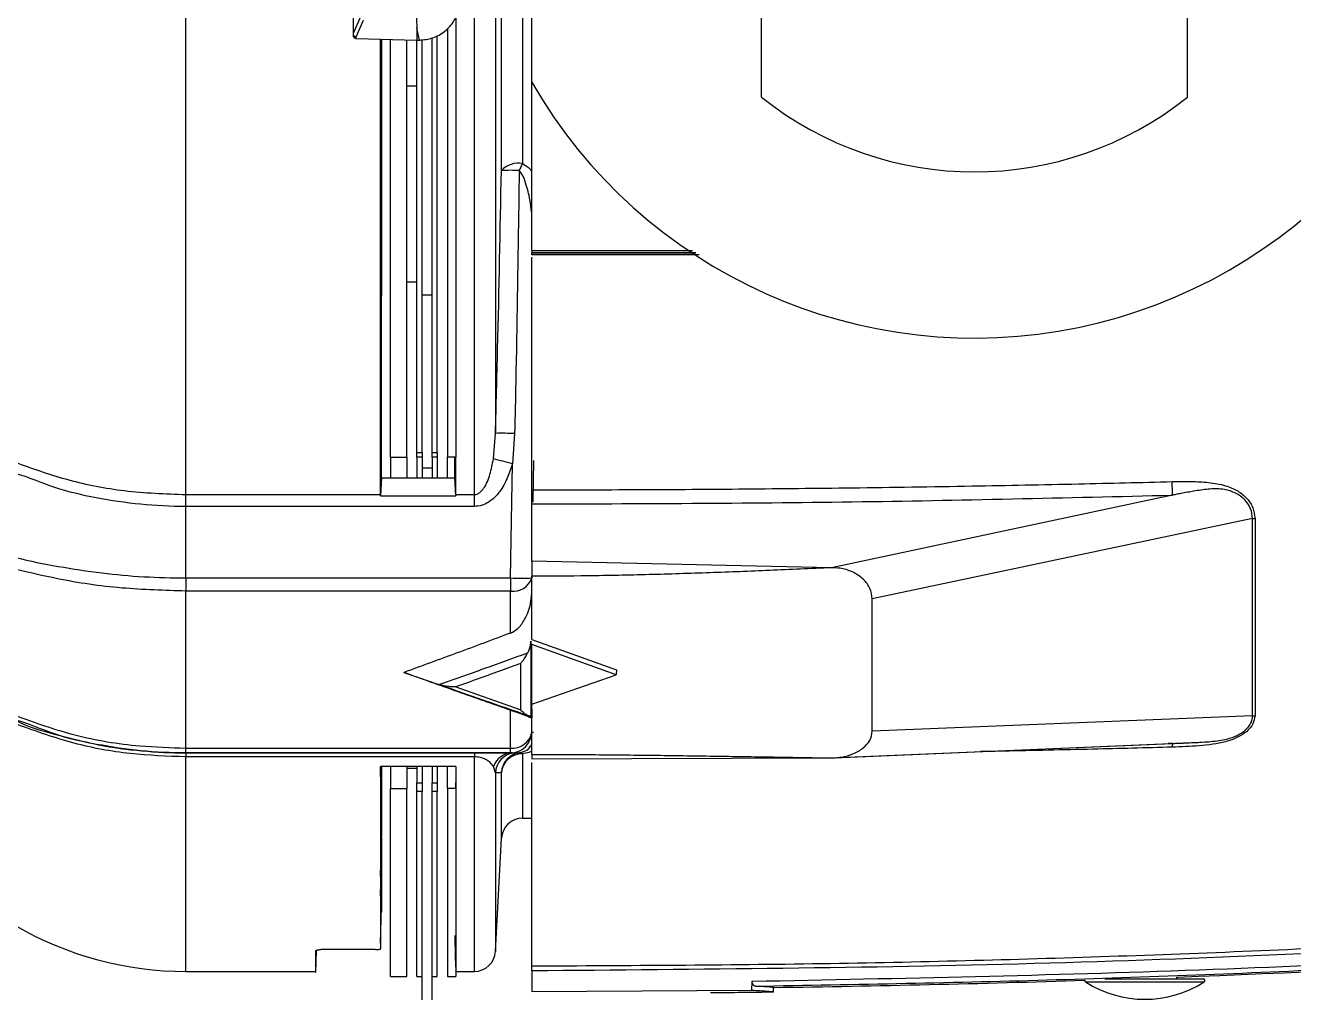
# Model space of a CAD drawing. Extents: x 16.7 to 113.1, y 4.5 to 84.5.
# Drawn here: x 79.682 to 83.405, y 32.484 to 35.325 of the extents above; entities that cross this region are included whole.
import ezdxf

# ---------------------------------------------------------------- set-up
doc = ezdxf.new("R2010")
doc.units = 0
doc.header["$MEASUREMENT"] = 0
doc.layers.add('OBJECT', color=7, linetype='CONTINUOUS')

msp = doc.modelspace()

# ---------------------------------------------------------------- linework, layer by layer
at = {"layer": 'OBJECT'}
for p, q in [((81.8431, 35.1139), (81.8431, 44.0865)), ((83.0931, 35.1139), (83.0931, 44.0865)), ((81.1681, 35.1581), (81.1681, 36.6548)), ((80.1532, 33.947), (80.1532, 35.8865)), ((81.0617, 35.8865), (81.0617, 34.1267)), ((81.0791, 34.8988), (81.0791, 35.8865)), ((81.1411, 35.8865), (81.1411, 34.9188)), ((80.9998, 33.947), (80.9998, 35.6157)), ((80.6437, 35.4159), (80.6437, 35.3009)), ((80.6653, 35.3499), (80.6437, 35.3009)), ((80.6532, 35.291), (80.6747, 35.34)), ((80.945, 35.3498), (80.945, 34.0565)), ((80.6437, 35.3009), (80.6437, 35.2961)), ((80.8312, 35.3169), (80.8312, 35.2815)), ((80.921, 35.3165), (80.921, 34.0565)), ((80.6532, 35.2861), (80.6532, 35.291)), ((80.6534, 35.2861), (80.8296, 35.2815)), ((80.7245, 33.947), (80.7245, 35.2843)), ((80.7272, 35.2842), (80.7272, 34.5304)), ((80.7532, 34.0565), (80.7532, 35.2835)), ((80.8012, 34.0565), (80.8012, 35.2823)), ((80.8312, 34.0702), (80.8312, 35.2815)), ((80.8327, 35.2815), (80.8379, 35.2815)), ((80.8461, 34.0702), (80.8461, 35.2826)), ((80.8761, 34.0702), (80.8761, 35.2878)), ((80.891, 34.0702), (80.891, 35.2953)), ((81.1681, 34.6639), (81.1681, 35.1581)), ((80.8012, 35.1472), (80.8312, 35.1472)), ((81.1681, 34.6639), (81.6401, 34.6636)), ((81.1681, 34.6576), (81.1681, 34.6573)), ((81.1681, 34.6576), (81.65, 34.6574)), ((81.1681, 34.6573), (81.6504, 34.6571)), ((81.6601, 34.6509), (81.1681, 34.6511)), ((81.1681, 33.9609), (81.1681, 34.6439)), ((80.8012, 34.5716), (80.8312, 34.5716)), ((80.7272, 34.5309), (80.7272, 34.5304)), ((80.7272, 33.9932), (80.7272, 34.5309)), ((80.7272, 34.5309), (80.7272, 34.5309)), ((80.8461, 34.5333), (80.8761, 34.5333)), ((81.0556, 34.0515), (81.0617, 34.1267)), ((81.1181, 34.1261), (81.1113, 34.0374)), ((80.8312, 34.0702), (80.8461, 34.0702)), ((80.8312, 34.0565), (80.8312, 34.0702)), ((80.8461, 34.0702), (80.8461, 34.0565)), ((80.8761, 34.0702), (80.891, 34.0702)), ((80.8761, 34.0565), (80.8761, 34.0702)), ((80.891, 34.0702), (80.891, 34.0565)), ((80.7532, 34.0565), (80.8012, 34.0565)), ((80.7532, 34.0565), (80.7532, 33.9965)), ((80.8012, 34.0565), (80.8012, 33.9965)), ((80.8461, 34.0565), (80.8312, 34.0565)), ((80.8312, 34.0565), (80.8312, 33.9965)), ((80.8461, 34.0565), (80.8461, 33.9965)), ((80.891, 34.0565), (80.8761, 34.0565)), ((80.8761, 34.0565), (80.8761, 33.9965)), ((80.891, 34.0565), (80.891, 33.9965)), ((80.945, 34.0565), (80.921, 34.0565)), ((80.921, 33.9965), (80.921, 34.0565)), ((80.9422, 33.9932), (80.9422, 34.0565)), ((80.945, 33.947), (80.945, 34.0565)), ((81.1061, 33.7021), (81.1113, 34.0374)), ((81.1734, 34.0473), (81.1715, 33.925)), ((80.7268, 33.9965), (80.7245, 33.9436)), ((80.7268, 33.9965), (80.9426, 33.9965)), ((80.8461, 34.025), (80.8761, 34.025)), ((80.945, 33.9436), (80.9426, 33.9965)), ((80.1532, 33.947), (80.7245, 33.947)), ((80.1532, 33.912), (80.1532, 33.947)), ((80.7244, 33.9435), (80.7245, 33.9436)), ((80.7244, 33.9435), (80.945, 33.9435)), ((80.7245, 33.947), (80.7245, 33.9436)), ((80.945, 33.947), (80.9998, 33.947)), ((80.945, 33.947), (80.945, 33.9436)), ((80.945, 33.9436), (80.945, 33.9435)), ((80.9998, 33.912), (80.9998, 33.947)), ((83.0493, 33.9453), (82.0481, 33.7321)), ((80.1532, 33.7021), (80.1532, 33.912)), ((80.9998, 33.912), (80.1532, 33.912)), ((81.1681, 33.7516), (81.1681, 33.9193)), ((83.2846, 33.8763), (82.1681, 33.6407)), ((81.1689, 33.7538), (81.1681, 33.7022)), ((82.0481, 33.7321), (81.1681, 33.7516)), ((80.1532, 33.7021), (80.1532, 33.6636)), ((80.1532, 33.7021), (81.1061, 33.7021)), ((81.1061, 33.7021), (81.1061, 33.6636)), ((81.1681, 33.5212), (81.1681, 33.707)), ((80.1532, 33.2026), (80.1532, 33.6636)), ((81.1061, 33.6636), (80.1532, 33.6636)), ((81.1061, 33.5404), (81.1061, 33.6636)), ((82.1681, 33.2518), (82.1681, 33.6407)), ((81.1681, 33.5212), (81.417, 33.432)), ((81.4158, 33.4179), (81.1681, 33.5066)), ((81.1681, 33.3314), (81.1681, 33.5066)), ((81.1359, 33.3149), (81.1358, 33.4511)), ((80.7931, 33.4245), (80.8959, 33.3889)), ((81.1681, 33.3314), (81.4158, 33.4179)), ((81.417, 33.432), (81.4158, 33.4179)), ((80.945, 33.3821), (81.1359, 33.3149)), ((81.1681, 33.1839), (81.1681, 33.3309)), ((81.1061, 33.2026), (81.1061, 33.3138)), ((81.1681, 33.3176), (81.1681, 33.2907)), ((83.2846, 33.297), (82.1681, 33.2518)), ((83.2846, 33.297), (83.2916, 33.2976)), ((82.0481, 33.1735), (83.0493, 33.216)), ((82.0563, 33.174), (83.0433, 33.216)), ((83.0494, 33.216), (83.0371, 33.2157)), ((83.0493, 33.216), (83.0494, 33.216)), ((83.057, 33.2166), (83.13, 33.2197)), ((80.1532, 33.2026), (81.1061, 33.2026)), ((80.1532, 33.1883), (80.1532, 33.2026)), ((81.1061, 33.1883), (80.1532, 33.1883)), ((80.1532, 33.1883), (80.1532, 33.1883)), ((80.1532, 33.1883), (80.9998, 33.1883)), ((80.1532, 33.1883), (80.1532, 33.1766)), ((80.9998, 33.1766), (80.1532, 33.1766)), ((80.1532, 32.5465), (80.1532, 33.1766)), ((80.9998, 33.1883), (80.9998, 33.1766)), ((80.9998, 32.5465), (80.9998, 33.1766)), ((81.1061, 33.1883), (81.1061, 33.2026)), ((81.1113, 33.1882), (81.1061, 33.1883)), ((81.1113, 33.1882), (81.1181, 33.1884)), ((81.1411, 33.1855), (81.1411, 32.9965)), ((80.9456, 33.1488), (80.7238, 33.1488)), ((80.7239, 33.1183), (80.7247, 33.1488)), ((80.7272, 33.1488), (80.7272, 32.9437)), ((80.7532, 33.1488), (80.7532, 33.0837)), ((80.8012, 33.1488), (80.8012, 33.0837)), ((80.8012, 33.1437), (80.8312, 33.1437)), ((80.8312, 33.1488), (80.8312, 33.0999)), ((80.8461, 33.1488), (80.8461, 33.0999)), ((80.8761, 33.1488), (80.8761, 33.0999)), ((80.891, 33.1488), (80.891, 33.0999)), ((80.921, 33.0837), (80.921, 33.1488)), ((81.0617, 33.1294), (81.0556, 33.1487)), ((81.1681, 33.1709), (82.0481, 33.1735)), ((81.1681, 32.5628), (81.1681, 33.1598)), ((80.945, 33.0837), (80.945, 33.1016)), ((81.0617, 33.1294), (81.0617, 32.6052)), ((81.0791, 32.9377), (81.0791, 33.1305)), ((80.7532, 33.0837), (80.8012, 33.0837)), ((80.7532, 32.5315), (80.7532, 33.0837)), ((80.8012, 32.5315), (80.8012, 33.0837)), ((80.8312, 33.0999), (80.8461, 33.0999)), ((80.8312, 33.0748), (80.8312, 33.0999)), ((80.8461, 33.0748), (80.8312, 33.0748)), ((80.8312, 32.5315), (80.8312, 33.0748)), ((80.8461, 33.0999), (80.8461, 33.0748)), ((80.8461, 32.563), (80.8461, 33.0748)), ((80.8761, 33.0999), (80.891, 33.0999)), ((80.8761, 33.0748), (80.8761, 33.0999)), ((80.891, 33.0748), (80.8761, 33.0748)), ((80.8761, 32.563), (80.8761, 33.0748)), ((80.891, 33.0999), (80.891, 33.0748)), ((80.891, 32.5315), (80.891, 33.0748)), ((80.945, 33.0837), (80.921, 33.0837)), ((80.921, 33.0837), (80.921, 32.5315)), ((80.945, 33.0837), (80.945, 32.5315)), ((81.1411, 32.9965), (81.1681, 32.9965)), ((80.7242, 32.8252), (80.7272, 32.9401)), ((80.7272, 32.9401), (80.7272, 32.9437)), ((81.0617, 32.6052), (81.0791, 32.9377)), ((80.7243, 32.7681), (80.7272, 32.8808)), ((80.7272, 32.8808), (80.7272, 32.8769)), ((80.7272, 32.8769), (80.7272, 32.7367)), ((80.7272, 32.8769), (80.7272, 32.8769)), ((80.7244, 32.629), (80.7272, 32.7367)), ((80.7272, 32.7367), (80.7272, 32.7332)), ((80.5344, 32.5438), (80.5361, 32.6088)), ((80.7093, 32.6105), (80.5495, 32.6105)), ((80.1532, 32.5465), (80.5345, 32.5465)), ((80.8461, 32.3815), (80.8461, 32.563)), ((80.8761, 32.3815), (80.8761, 32.563)), ((80.945, 32.5465), (80.9998, 32.5465)), ((81.1681, 32.5482), (81.1681, 32.4867)), ((80.7532, 32.5315), (80.8012, 32.5315)), ((80.8312, 32.5315), (80.8461, 32.5315)), ((80.8761, 32.5315), (80.891, 32.5315)), ((80.921, 32.5315), (80.945, 32.5315)), ((81.8148, 32.4908), (81.8151, 32.5177)), ((82.7942, 32.5155), (83.1419, 32.5155)), ((82.8508, 32.5247), (83.1393, 32.5247)), ((83.0618, 32.5247), (83.0618, 32.5299)), ((81.8148, 32.4908), (81.1681, 32.4867)), ((81.8781, 32.4865), (81.8784, 32.4995)), ((81.8781, 32.4865), (81.8784, 32.4995)), ((81.8781, 32.4865), (81.8781, 32.4865))]:
    msp.add_line(p, q, dxfattribs=at)
at = {"layer": 'OBJECT', "flags": 128}
msp.add_lwpolyline([(80.9422, 32.6523), (80.9439, 32.587), (80.9449, 32.5484)], dxfattribs=at)
at = {"layer": 'OBJECT'}
for centre, radius, start, end in [((82.4681, 35.9065), 1.5, 209.9264, 65.3757), ((80.6537, 35.2961), 0.01, 180, 267), ((80.6537, 35.2961), 0.01, 267, 268.5), ((80.8327, 35.4015), 0.12, 268.5, 269.2499), ((80.8327, 35.4015), 0.12, 269.2499, 270), ((80.8379, 35.4015), 0.12, 270, 270.1914), ((82.4681, 35.8945), 1, 231.3178, 308.6822), ((81.1283, 34.8523), 0.0677, 79.1405, 136.5671), ((81.1061, 34.0372), 0.862, 88.3232, 91.7927), ((81.4936, 34.7341), 0.398, 152.349, 155.5366), ((81.0801, 33.1917), 0.9352, 87.6687, 91.1252), ((80.6485, 32.3165), 1.7821, 74.9464, 76.7952), ((81.1364, 34.6325), 0.9309, 268.134, 271.9495), ((81.115, 33.7185), 0.0556, 260.8356, 342.9673), ((81.1122, 33.259), 0.0568, 263.852, 349.9204), ((81.1061, 33.2503), 0.062, 270.0041, 358.8485), ((81.1119, 33.1283), 0.0599, 90.5711, 160.0609), ((81.1236, 33.1267), 0.062, 95.1282, 177.4892), ((81.1411, 33.1275), 0.062, 99.0486, 177.2), ((81.1392, 33.1251), 0.0603, 88.2793, 174.8878), ((81.1325, 33.176), 0.0128, 47.8726, 95.1742), ((81.1411, 32.9345), 0.062, 90, 177), ((81.1681, 83.1545), 50.66, 272.14427, 276.67316), ((80.1532, 33.5465), 1, 240, 270), ((80.9998, 32.6085), 0.062, 270, 357), ((81.1681, 83.1545), 50.66, 270.80341, 271.83692), ((82.7969, 32.5197), 0.005, 170.9719, 237.4319), ((82.9681, 32.7877), 0.323, 237.4319, 302.5681), ((83.1393, 32.5197), 0.005, 302.5681, 90), ((81.1681, 83.1415), 50.66, 270.59378, 270.80303)]:
    msp.add_arc(centre, radius, start, end, dxfattribs=at)
for centre, major_axis, ratio, start_param, end_param in [((80.6537, 35.3009), (0.00979, -0.00206), 0.992047, 3.353612, 4.865694), ((80.6537, 35.3242), (0.0094, 0.0253), 0.138337, 2.783892, 2.790246), ((78.7687, 34.7881), (0, 2.3412), 0.904333, 4.924724, 4.940236), ((80.7063, 33.9109), (0.0113, 0.0619), 0.229686, 5.307789, 5.376787), ((80.9631, 33.9109), (-0.0113, 0.0619), 0.229753, 0.906371, 0.975369)]:
    msp.add_ellipse(centre, major_axis=major_axis, ratio=ratio, start_param=start_param, end_param=end_param, dxfattribs=at)
for points, knots in [([(80.8221, 35.4041), (80.8222, 35.4034), (80.8227, 35.3999), (80.8249, 35.3851), (80.8289, 35.3567), (80.8304, 35.3312), (80.8312, 35.3169)], [0, 0, 0, 0, 0.024148, 0.120739, 0.507103, 1, 1, 1, 1]), ([(80.8383, 35.2815), (80.8518, 35.2828), (80.8788, 35.2856), (80.9144, 35.3064), (80.9418, 35.3361), (80.9504, 35.361), (80.9545, 35.373)], [0, 0, 0, 0, 0.253584, 0.507164, 0.760847, 1, 1, 1, 1]), ([(81.0617, 34.1267), (81.0639, 34.2093), (81.0709, 34.4667), (81.0758, 34.7241), (81.0791, 34.8988)], [0, 0, 0, 0, 0.321064, 1, 1, 1, 1]), ([(81.1313, 34.8989), (81.1308, 34.8576), (81.128, 34.6509), (81.1236, 34.3933), (81.1192, 34.1771), (81.1181, 34.1261)], [0, 0, 0, 0, 0.160413, 0.802068, 1, 1, 1, 1]), ([(81.1681, 34.7748), (81.1666, 34.7874), (81.163, 34.8169), (81.1531, 34.8547), (81.1429, 34.8845), (81.1342, 34.8954), (81.1313, 34.8989)], [0, 0, 0, 0, 0.290991, 0.68416, 0.898056, 1, 1, 1, 1]), ([(81.1411, 34.9188), (81.1493, 34.9141), (81.1601, 34.908), (81.1666, 34.8981), (81.1681, 34.8958)], [0, 0, 0, 0, 0.762462, 1, 1, 1, 1]), ([(81.1681, 34.6639), (81.1681, 34.6634), (81.1681, 34.6624), (81.1681, 34.661), (81.1681, 34.6599), (81.1681, 34.6589), (81.1681, 34.6582), (81.1681, 34.6577), (81.1681, 34.6576), (81.1681, 34.6576)], [0, 0, 0, 0, 0.14386, 0.287723, 0.431551, 0.57538, 0.719226, 0.857748, 1, 1, 1, 1]), ([(81.1681, 34.6511), (81.1681, 34.6516), (81.1681, 34.6526), (81.1681, 34.6539), (81.1681, 34.6551), (81.1681, 34.6561), (81.1681, 34.6568), (81.1681, 34.6572), (81.1681, 34.6573), (81.1681, 34.6573)], [0, 0, 0, 0, 0.1443771, 0.288714, 0.433066, 0.5774136, 0.7217669, 0.8591023, 1, 1, 1, 1]), ([(79.6598, 34.0388), (79.7088, 34.0215), (79.8081, 33.9862), (79.9754, 33.9538), (80.0925, 33.9494), (80.1532, 33.947)], [0, 0, 0, 0, 0.319145, 0.647516, 1, 1, 1, 1]), ([(80.9998, 33.947), (81.0024, 33.9473), (81.0084, 33.948), (81.0182, 33.9543), (81.0338, 33.9726), (81.0471, 34.0067), (81.0527, 34.0365), (81.0556, 34.0515)], [0, 0, 0, 0, 0.061062, 0.137017, 0.26687, 0.630193, 1, 1, 1, 1]), ([(81.1113, 34.0374), (81.1016, 34.0086), (81.0882, 33.9691), (81.0524, 33.9307), (81.0262, 33.9146), (81.0074, 33.9127), (80.9998, 33.912)], [0, 0, 0, 0, 0.500751, 0.686143, 0.873077, 1, 1, 1, 1]), ([(80.1532, 33.912), (80.1532, 33.912), (80.1087, 33.912), (80.0196, 33.9161), (79.8903, 33.9358), (79.7665, 33.9637), (79.6914, 33.9979), (79.6533, 34.0087), (79.6533, 34.0087)], [0, 0, 0, 0, 0.0000045, 0.2546803, 0.5093557, 0.7546737, 0.9999956, 1, 1, 1, 1]), ([(81.1681, 33.9609), (81.2726, 33.961), (81.4816, 33.9613), (81.7951, 33.9634), (82.1214, 33.9668), (82.4476, 33.9718), (82.761, 33.9779), (82.957, 33.9827), (83.0487, 33.985)], [0, 0, 0, 0, 0.166677, 0.333344, 0.500001, 0.687097, 0.853763, 1, 1, 1, 1]), ([(81.1681, 33.9193), (81.1681, 33.9231), (81.1681, 33.9337), (81.1681, 33.9483), (81.1681, 33.9575), (81.1681, 33.9609)], [0, 0, 0, 0, 0.263885, 0.7231, 1, 1, 1, 1]), ([(83.0487, 33.985), (83.0672, 33.9853), (83.1028, 33.9859), (83.1555, 33.9834), (83.2025, 33.9755), (83.2415, 33.9591), (83.2692, 33.9363), (83.2877, 33.9081), (83.2903, 33.8872), (83.2916, 33.8767)], [0, 0, 0, 0, 0.175155, 0.335953, 0.499736, 0.628069, 0.749937, 0.875048, 1, 1, 1, 1]), ([(83.0494, 33.9453), (83.0492, 33.9524), (83.0489, 33.9666), (83.0487, 33.9788), (83.0487, 33.985)], [0, 0, 0, 0, 0.499996, 1, 1, 1, 1]), ([(83.2846, 33.8763), (83.2834, 33.8861), (83.281, 33.9057), (83.2632, 33.9322), (83.236, 33.9524), (83.1998, 33.9638), (83.159, 33.9641), (83.1184, 33.9581), (83.0862, 33.9524), (83.0637, 33.9481), (83.0538, 33.9461), (83.0494, 33.9453)], [0, 0, 0, 0, 0.123068, 0.246586, 0.369053, 0.491538, 0.630311, 0.772463, 0.899411, 0.955665, 1, 1, 1, 1]), ([(81.1681, 33.9193), (81.4817, 33.9204), (82.109, 33.9225), (82.7359, 33.9377), (83.0493, 33.9453)], [0, 0, 0, 0, 0.499998, 1, 1, 1, 1]), ([(83.2846, 33.297), (83.2846, 33.3845), (83.2845, 33.5596), (83.2846, 33.7707), (83.2846, 33.8763)], [0, 0, 0, 0, 0.499778, 1, 1, 1, 1]), ([(83.2846, 33.8763), (83.2858, 33.8764), (83.2881, 33.8766), (83.2905, 33.8767), (83.2916, 33.8767)], [0, 0, 0, 0, 0.5, 1, 1, 1, 1]), ([(83.2916, 33.8767), (83.2917, 33.7712), (83.2917, 33.5602), (83.2917, 33.3851), (83.2916, 33.2976)], [0, 0, 0, 0, 0.500002, 1, 1, 1, 1]), ([(79.655, 33.7624), (79.655, 33.7624), (79.6945, 33.7511), (79.7777, 33.7357), (79.9427, 33.7095), (80.0705, 33.7021), (80.1532, 33.7021), (80.1532, 33.7021)], [0, 0, 0, 0, 0.000004, 0.259099, 0.518181, 0.999995, 1, 1, 1, 1]), ([(81.1681, 33.7516), (81.1681, 33.7448), (81.1681, 33.7313), (81.1681, 33.7162), (81.1681, 33.7089), (81.1681, 33.707)], [0, 0, 0, 0, 0.425025, 0.850048, 1, 1, 1, 1]), ([(80.1532, 33.6636), (80.09, 33.6654), (79.9619, 33.669), (79.7931, 33.6939), (79.6929, 33.7179), (79.652, 33.7276)], [0, 0, 0, 0, 0.365475, 0.741466, 1, 1, 1, 1]), ([(82.0481, 33.7321), (81.9877, 33.7294), (81.869, 33.7239), (81.6905, 33.717), (81.5125, 33.7115), (81.3379, 33.7078), (81.223, 33.7073), (81.1681, 33.707)], [0, 0, 0, 0, 0.206023, 0.404822, 0.608638, 0.812834, 1, 1, 1, 1]), ([(82.1681, 33.6407), (82.1666, 33.6511), (82.1636, 33.6719), (82.1424, 33.7002), (82.1112, 33.721), (82.0775, 33.731), (82.0563, 33.7318), (82.0481, 33.7321)], [0, 0, 0, 0, 0.217935, 0.435232, 0.661573, 0.868603, 1, 1, 1, 1]), ([(81.1061, 33.5404), (81.1131, 33.5442), (81.1298, 33.5534), (81.1512, 33.5834), (81.1653, 33.6199), (81.1673, 33.6472), (81.1681, 33.6576)], [0, 0, 0, 0, 0.173965, 0.419974, 0.778927, 1, 1, 1, 1]), ([(81.1061, 33.5404), (81.08, 33.5306), (81.0278, 33.5109), (80.9235, 33.472), (80.8452, 33.4435), (80.7931, 33.4245)], [0, 0, 0, 0, 0.250124, 0.500247, 1, 1, 1, 1]), ([(81.157, 33.4825), (81.1602, 33.4899), (81.1648, 33.5008), (81.1655, 33.5126), (81.1657, 33.5164)], [0, 0, 0, 0, 0.681912, 1, 1, 1, 1]), ([(81.1657, 33.5164), (81.1657, 33.4846), (81.1658, 33.4079), (81.1659, 33.3361), (81.1659, 33.294)], [0, 0, 0, 0, 0.413967, 1, 1, 1, 1]), ([(80.8959, 33.3889), (80.9408, 33.4048), (81.0278, 33.4356), (81.1149, 33.4672), (81.157, 33.4825)], [0, 0, 0, 0, 0.515589, 1, 1, 1, 1]), ([(81.1358, 33.4511), (81.1358, 33.4512), (81.1393, 33.4553), (81.1467, 33.4647), (81.1534, 33.4764), (81.157, 33.4825)], [0, 0, 0, 0, 0.0055, 0.474179, 1, 1, 1, 1]), ([(81.1358, 33.4511), (81.1179, 33.4446), (81.0543, 33.4213), (80.9908, 33.3985), (80.945, 33.3821)], [0, 0, 0, 0, 0.2808138, 1, 1, 1, 1]), ([(81.1061, 33.3138), (81.054, 33.3319), (80.9496, 33.3682), (80.8453, 33.4058), (80.7931, 33.4245)], [0, 0, 0, 0, 0.499973, 1, 1, 1, 1]), ([(80.945, 33.3821), (80.9449, 33.3821), (80.9382, 33.3821), (80.9212, 33.3827), (80.9054, 33.3866), (80.8959, 33.3889)], [0, 0, 0, 0, 0.004832, 0.40487, 1, 1, 1, 1]), ([(81.1572, 33.2976), (81.115, 33.3121), (81.0279, 33.3421), (80.9408, 33.373), (80.8959, 33.3889)], [0, 0, 0, 0, 0.4842849, 1, 1, 1, 1]), ([(79.6498, 33.2988), (79.708, 33.2779), (79.8261, 33.2356), (79.9977, 33.2072), (80.108, 33.2039), (80.1532, 33.2026)], [0, 0, 0, 0, 0.364404, 0.7394338, 1, 1, 1, 1]), ([(81.1061, 33.3138), (81.1131, 33.3114), (81.1298, 33.3055), (81.1512, 33.2978), (81.1653, 33.2923), (81.1673, 33.2911), (81.1681, 33.2907)], [0, 0, 0, 0, 0.1739661, 0.4199742, 0.7789256, 1, 1, 1, 1]), ([(81.1572, 33.2976), (81.1536, 33.2995), (81.1468, 33.3033), (81.1394, 33.3109), (81.1359, 33.3148), (81.1359, 33.3149)], [0, 0, 0, 0, 0.521478, 0.994508, 1, 1, 1, 1]), ([(81.1659, 33.294), (81.1651, 33.2944), (81.1639, 33.295), (81.1588, 33.297), (81.1572, 33.2976)], [0, 0, 0, 0, 0.67796, 1, 1, 1, 1]), ([(83.2916, 33.2976), (83.2903, 33.2895), (83.2876, 33.2731), (83.269, 33.2511), (83.2414, 33.2329), (83.1944, 33.2163), (83.1278, 33.2079), (83.075, 33.206), (83.0487, 33.2051)], [0, 0, 0, 0, 0.125022, 0.250259, 0.372598, 0.500558, 0.75017, 1, 1, 1, 1]), ([(83.0494, 33.216), (83.066, 33.2167), (83.0992, 33.2181), (83.1488, 33.2204), (83.1952, 33.2246), (83.2281, 33.2341), (83.2482, 33.2441), (83.2605, 33.2527), (83.271, 33.2629), (83.279, 33.2741), (83.2839, 33.286), (83.2844, 33.2937), (83.2846, 33.297)], [0, 0, 0, 0, 0.167654, 0.336418, 0.499288, 0.624454, 0.681334, 0.749951, 0.80526, 0.875043, 0.945879, 1, 1, 1, 1]), ([(80.1532, 33.1883), (80.1532, 33.1883), (80.1091, 33.1883), (80.0208, 33.1923), (79.8925, 33.2118), (79.7681, 33.2385), (79.6929, 33.2744), (79.6532, 33.2843), (79.6532, 33.2843)], [0, 0, 0, 0, 0.000005, 0.255816, 0.511629, 0.755817, 0.999995, 1, 1, 1, 1]), ([(79.6532, 33.2842), (79.6532, 33.2842), (79.6891, 33.2637), (79.7713, 33.2428), (79.8947, 33.2098), (80.0235, 33.1925), (80.1099, 33.1883), (80.1532, 33.1883), (80.1532, 33.1883)], [0, 0, 0, 0, 0.000005, 0.252518, 0.505035, 0.752516, 0.999996, 1, 1, 1, 1]), ([(80.1532, 33.1766), (80.0983, 33.1786), (79.987, 33.1826), (79.8189, 33.2136), (79.7142, 33.2514), (79.66, 33.2709)], [0, 0, 0, 0, 0.3192518, 0.6477936, 1, 1, 1, 1]), ([(82.0481, 33.1735), (82.0519, 33.1737), (82.0618, 33.174), (82.0837, 33.1767), (82.1136, 33.1849), (82.1427, 33.2019), (82.1635, 33.2251), (82.1665, 33.2426), (82.1681, 33.2518)], [0, 0, 0, 0, 0.061294, 0.157977, 0.353026, 0.568966, 0.7756, 1, 1, 1, 1]), ([(81.1313, 33.1887), (81.1351, 33.1896), (81.1511, 33.1935), (81.1611, 33.2017), (81.1659, 33.2093), (81.1681, 33.2128)], [0, 0, 0, 0, 0.142491, 0.608093, 1, 1, 1, 1]), ([(81.1681, 33.2491), (81.1688, 33.2491), (81.1707, 33.249), (81.1723, 33.2489), (81.1733, 33.2489)], [0, 0, 0, 0, 0.367336, 1, 1, 1, 1]), ([(83.0494, 33.216), (83.0492, 33.2159), (83.0489, 33.2158), (83.0487, 33.2086), (83.0487, 33.2051)], [0, 0, 0, 0, 0.499995, 1, 1, 1, 1]), ([(80.9998, 33.1883), (81.0097, 33.1883), (81.0295, 33.1883), (81.0593, 33.1883), (81.091, 33.1882), (81.1036, 33.1882), (81.1113, 33.1882)], [0, 0, 0, 0, 0.1679411, 0.334633, 0.5944455, 1, 1, 1, 1]), ([(81.0556, 33.1487), (81.0518, 33.1539), (81.0468, 33.1609), (81.0325, 33.1697), (81.0217, 33.174), (81.0094, 33.1762), (81.0034, 33.1766), (81.0003, 33.1766), (80.9998, 33.1766)], [0, 0, 0, 0, 0.476054, 0.640496, 0.854535, 0.926507, 0.987724, 1, 1, 1, 1]), ([(81.1181, 33.1884), (81.119, 33.1885), (81.1234, 33.1885), (81.1278, 33.1886), (81.1308, 33.1887), (81.1313, 33.1887)], [0, 0, 0, 0, 0.169099, 0.845499, 1, 1, 1, 1]), ([(81.1681, 33.1937), (81.1655, 33.1924), (81.1585, 33.1888), (81.1478, 33.1867), (81.1411, 33.1855)], [0, 0, 0, 0, 0.372713, 1, 1, 1, 1]), ([(81.1681, 33.1839), (81.223, 33.1838), (81.3379, 33.1835), (81.5125, 33.1817), (81.6905, 33.1792), (81.869, 33.1764), (81.9877, 33.1745), (82.0481, 33.1735)], [0, 0, 0, 0, 0.1871445, 0.3913482, 0.5951248, 0.793954, 1, 1, 1, 1]), ([(81.1681, 33.1839), (81.1681, 33.1802), (81.1681, 33.1727), (81.1681, 33.1701), (81.1681, 33.1708), (81.1681, 33.1709)], [0, 0, 0, 0, 0.425023, 0.850044, 1, 1, 1, 1]), ([(83.0487, 33.2051), (82.9709, 33.203), (82.806, 33.1988), (82.6184, 33.1945), (82.5086, 33.1925), (82.486, 33.1921)], [0, 0, 0, 0, 0.414648, 0.879416, 1, 1, 1, 1]), ([(80.7238, 33.1488), (80.7239, 33.1467), (80.7239, 33.1425), (80.7239, 33.1364), (80.7239, 33.1303), (80.7239, 33.1243), (80.7239, 33.1203), (80.7239, 33.1183)], [0, 0, 0, 0, 0.204305, 0.403229, 0.602155, 0.801079, 1, 1, 1, 1]), ([(80.9456, 33.1488), (80.9456, 33.1473), (80.9455, 33.0928), (80.9454, 32.9918), (80.9453, 32.8611), (80.9452, 32.751), (80.9451, 32.6638), (80.945, 32.5999), (80.945, 32.5611), (80.945, 32.5441), (80.945, 32.5478), (80.945, 32.5484)], [0, 0, 0, 0, 0.003726, 0.140442, 0.277158, 0.417846, 0.558534, 0.69525, 0.831966, 0.972654, 1, 1, 1, 1]), ([(80.7239, 33.1183), (80.7239, 33.09), (80.724, 33.0336), (80.7241, 32.9317), (80.7242, 32.8675), (80.7242, 32.8252)], [0, 0, 0, 0, 0.25383, 0.507659, 1, 1, 1, 1]), ([(81.0791, 33.1305), (81.0775, 33.1304), (81.0727, 33.13), (81.0661, 33.1297), (81.0617, 33.1294)], [0, 0, 0, 0, 0.33844, 1, 1, 1, 1]), ([(80.7272, 32.9401), (80.7272, 32.9349), (80.7272, 32.9246), (80.7272, 32.9045), (80.7272, 32.8902), (80.7272, 32.8808)], [0, 0, 0, 0, 0.250102, 0.500204, 1, 1, 1, 1]), ([(81.1681, 32.5628), (81.4517, 32.5641), (82.017, 32.5668), (82.8614, 32.5887), (83.7088, 32.6239), (84.5626, 32.674), (85.4143, 32.7388), (86.2458, 32.8152), (86.7887, 32.8763), (87.0551, 32.9063)], [0, 0, 0, 0, 0.144222, 0.287378, 0.429468, 0.575454, 0.722208, 0.863723, 1, 1, 1, 1]), ([(87.0568, 32.8918), (86.5679, 32.8386), (85.5899, 32.7322), (84.1179, 32.6278), (82.6436, 32.5603), (81.6599, 32.5522), (81.1681, 32.5482)], [0, 0, 0, 0, 0.249972, 0.5, 0.749997, 1, 1, 1, 1]), ([(81.8151, 32.5177), (82.2527, 32.5265), (83.1278, 32.5441), (84.439, 32.6143), (85.7483, 32.7138), (86.6184, 32.8092), (87.0534, 32.8569)], [0, 0, 0, 0, 0.250003, 0.5, 0.750017, 1, 1, 1, 1]), ([(81.8249, 32.5032), (82.1196, 32.5085), (82.7055, 32.519), (83.5787, 32.554), (84.459, 32.6032), (85.3384, 32.6685), (86.2088, 32.7474), (86.7767, 32.8112), (87.0551, 32.8424)], [0, 0, 0, 0, 0.168616, 0.33527, 0.499962, 0.673057, 0.839737, 1, 1, 1, 1]), ([(80.7242, 32.8252), (80.7242, 32.8202), (80.7242, 32.8102), (80.7243, 32.7909), (80.7243, 32.7772), (80.7243, 32.7681)], [0, 0, 0, 0, 0.251493, 0.502986, 1, 1, 1, 1]), ([(80.7243, 32.7681), (80.7243, 32.7541), (80.7243, 32.7261), (80.7244, 32.6769), (80.7244, 32.6481), (80.7244, 32.629)], [0, 0, 0, 0, 0.251571, 0.503141, 1, 1, 1, 1]), ([(80.7272, 32.7332), (80.7272, 32.7327), (80.7272, 32.7304), (80.7272, 32.726), (80.7272, 32.7223), (80.7272, 32.7201)], [0, 0, 0, 0, 0.124522, 0.499558, 1, 1, 1, 1]), ([(80.7244, 32.629), (80.7244, 32.6273), (80.7244, 32.6239), (80.7244, 32.6188), (80.7244, 32.6154), (80.7244, 32.6135)], [0, 0, 0, 0, 0.312019, 0.624039, 1, 1, 1, 1]), ([(80.5344, 32.6076), (80.5346, 32.6079), (80.5349, 32.6086), (80.5376, 32.6094), (80.5415, 32.6101), (80.5457, 32.6105), (80.5485, 32.6105), (80.5495, 32.6105)], [0, 0, 0, 0, 0.2180908, 0.4361965, 0.6535672, 0.868338, 1, 1, 1, 1]), ([(80.5345, 32.5501), (80.5345, 32.5506), (80.5345, 32.5518), (80.5344, 32.5875), (80.5344, 32.6076)], [0, 0, 0, 0, 0.440292, 1, 1, 1, 1]), ([(80.7093, 32.6105), (80.711, 32.6105), (80.7144, 32.6106), (80.7188, 32.6111), (80.7223, 32.6118), (80.7241, 32.6127), (80.7243, 32.6133), (80.7244, 32.6135)], [0, 0, 0, 0, 0.210613, 0.421164, 0.633532, 0.848978, 1, 1, 1, 1]), ([(81.1681, 32.5482), (81.1681, 32.5499), (81.1681, 32.5524), (81.1681, 32.5554), (81.1681, 32.5575), (81.1681, 32.5593), (81.1681, 32.5607), (81.1681, 32.5622), (81.1681, 32.5625), (81.1681, 32.5628)], [0, 0, 0, 0, 0.226967, 0.339208, 0.451479, 0.563734, 0.675982, 0.788244, 1, 1, 1, 1]), ([(81.8249, 32.5032), (81.8242, 32.5033), (81.8229, 32.5035), (81.821, 32.5045), (81.8193, 32.5059), (81.8175, 32.5082), (81.8162, 32.5108), (81.8153, 32.5143), (81.8152, 32.5163), (81.8151, 32.5177)], [0, 0, 0, 0, 0.152013, 0.292181, 0.422093, 0.539464, 0.752408, 0.836068, 1, 1, 1, 1]), ([(81.8781, 32.4865), (81.874, 32.4868), (81.8665, 32.4874), (81.831, 32.4897), (81.8148, 32.4908)], [0, 0, 0, 0, 0.541514, 1, 1, 1, 1]), ([(81.8784, 32.4995), (81.8744, 32.4998), (81.8675, 32.5004), (81.8372, 32.5024), (81.8249, 32.5032)], [0, 0, 0, 0, 0.593383, 1, 1, 1, 1])]:
    msp.add_open_spline(points, degree=3, knots=knots, dxfattribs=at)

doc.saveas('drawing.dxf')
